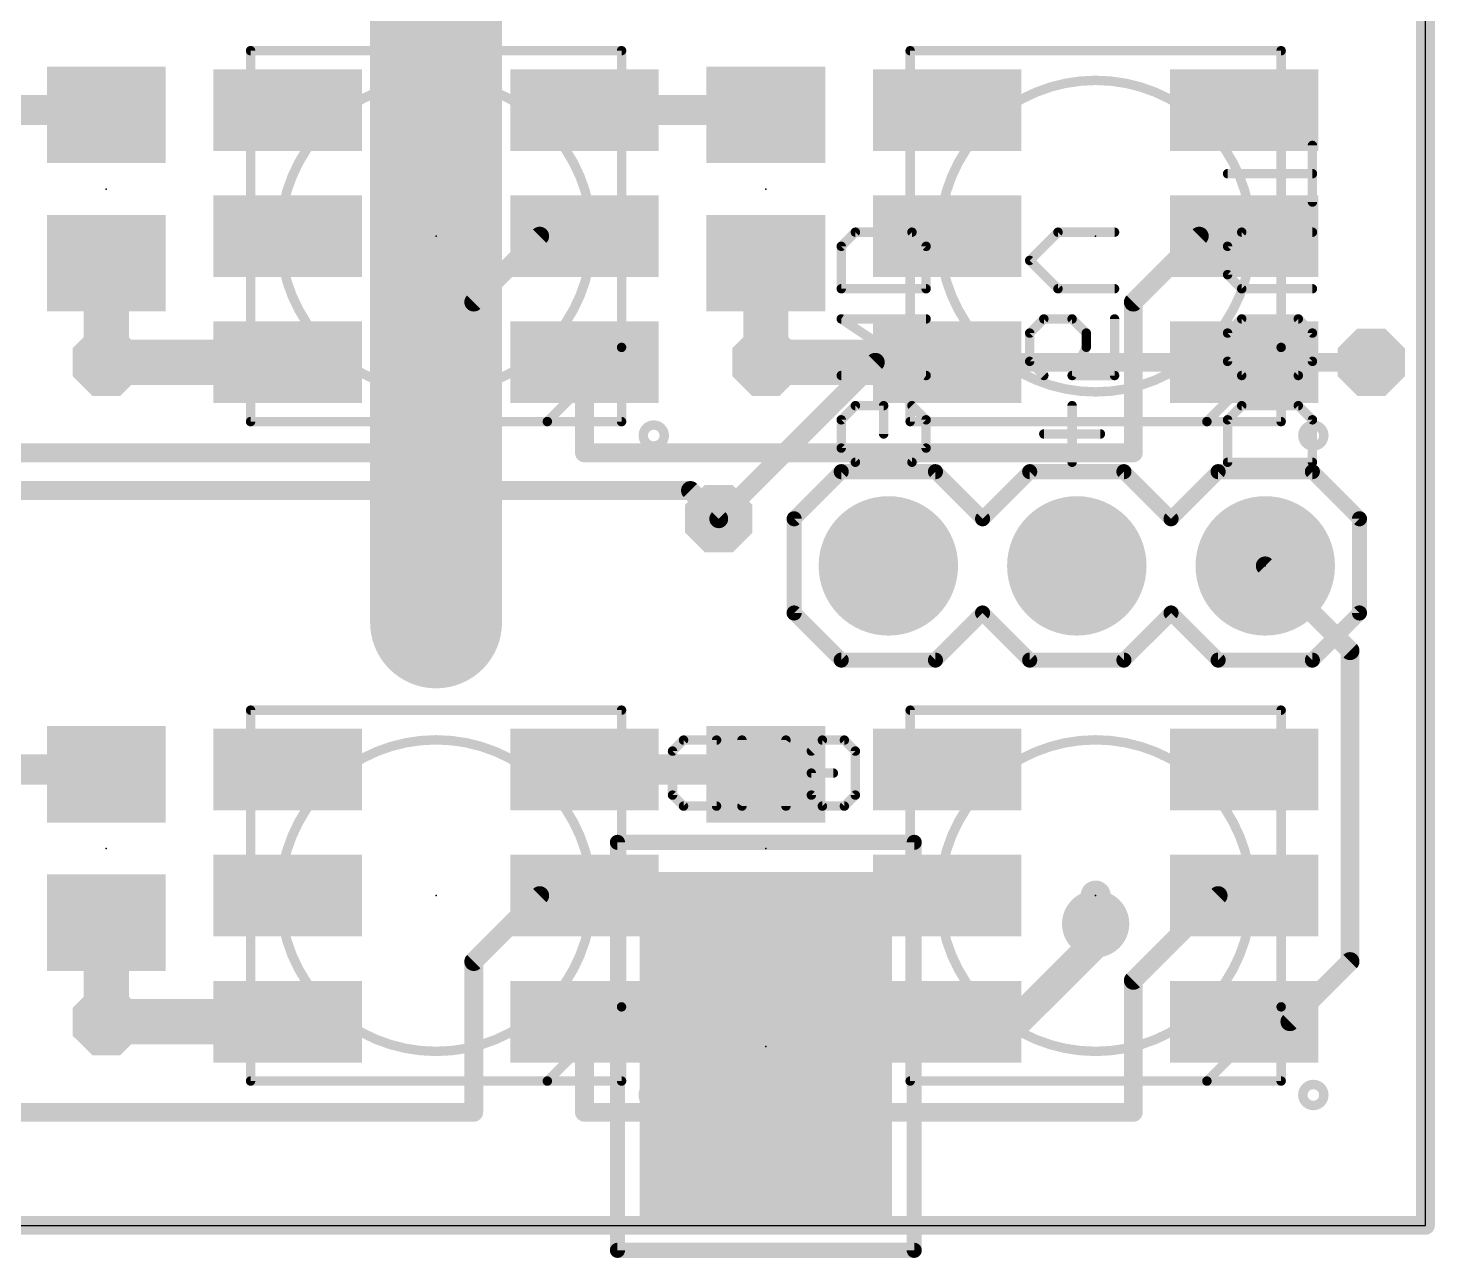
# Model space of a CAD drawing. Extents: x -36 to 36, y -36 to 36.
# Drawn here: x 16.73 to 35.69, y -36 to -19.42 of the extents above; entities that cross this region are included whole.
import ezdxf

# ---------------------------------------------------------------- set-up
doc = ezdxf.new("R2010")
doc.units = 0
for name, color, linetype in [('1', 12, 'CONTINUOUS'), ('16', 132, 'CONTINUOUS'), ('17', 110, 'CONTINUOUS'), ('18', 4, 'CONTINUOUS'), ('20', 53, 'CONTINUOUS'), ('21', 40, 'CONTINUOUS'), ('22', 6, 'CONTINUOUS'), ('23', 53, 'CONTINUOUS'), ('24', 53, 'CONTINUOUS')]:
    doc.layers.add(name, color=color, linetype=linetype)

# ---------------------------------------------------------------- blocks, each defined once
blk = doc.blocks.new('RECT')
blk.add_solid([(-0.5, -0.5), (0.5, -0.5), (-0.5, 0.5), (0.5, 0.5)])
blk = doc.blocks.new('ROUNDP')
at = {"const_width": 0.5}
blk.add_lwpolyline([(0, -0.25, 1), (0, 0.25, 1), (0, -0.25)], format="xyb", dxfattribs=at)
blk = doc.blocks.new('OCTAGONV')
at = {"const_width": 0.5}
blk.add_lwpolyline([(-0.25, -0.1036), (-0.25, 0.1036), (-0.1036, 0.25), (0.1036, 0.25), (0.25, 0.1036), (0.25, -0.1036), (0.1036, -0.25), (-0.1036, -0.25), (-0.25, -0.1036), (-0.25, 0.1036)], dxfattribs=at)
blk = doc.blocks.new('ROUNDV')
at = {"const_width": 0.5}
blk.add_lwpolyline([(0, -0.25, 1), (0, 0.25, 1), (0, -0.25)], format="xyb", dxfattribs=at)

msp = doc.modelspace()

# ---------------------------------------------------------------- linework, layer by layer
at = {"layer": '1'}
for points, const_width in [([(35.56, -35.56), (35.56, 35.56)], 0.254), ([(15.335, -20.525), (17.78, -20.525)], 0.4064), ([(17.78, -20.525), (17.78, -20.59)], 0.4064), ([(24.225, -20.525), (26.67, -20.525)], 0.4064), ([(26.67, -20.525), (26.67, -20.59)], 0.4064), ([(23.622, -22.225), (22.733, -23.114)], 0.254), ([(24.225, -22.225), (23.622, -22.225)], 0.254), ([(32.512, -22.225), (31.623, -23.114)], 0.254), ([(33.115, -22.225), (32.512, -22.225)], 0.254), ([(17.78, -22.59), (17.78, -23.925)], 0.6096), ([(26.67, -22.59), (26.67, -23.925)], 0.6096), ([(22.733, -23.114), (22.733, -25.146)], 0.254), ([(31.623, -23.114), (31.623, -25.146)], 0.254), ([(17.78, -23.925), (20.225, -23.925)], 0.6096), ([(26.67, -23.925), (29.115, -23.925)], 0.6096), ([(24.225, -25.146), (24.225, -23.925)], 0.254), ([(34.8295, -23.925), (33.115, -23.925)], 0.254), ([(22.733, -25.146), (15.335, -25.146)], 0.254), ([(31.623, -25.146), (24.225, -25.146)], 0.254), ([(25.654, -25.654), (-29.159, -25.654)], 0.254), ([(25.654, -25.654), (26.035, -26.035)], 0.254), ([(34.544, -27.813), (33.401, -26.67)], 0.254), ([(34.544, -32.004), (34.544, -27.813)], 0.254), ([(15.335, -29.415), (17.78, -29.415)], 0.4064), ([(17.78, -29.415), (17.78, -29.48)], 0.4064), ([(24.225, -29.415), (26.67, -29.415)], 0.4064), ([(26.67, -29.415), (26.67, -29.48)], 0.4064), ([(23.622, -31.115), (22.733, -32.004)], 0.254), ([(24.225, -31.115), (23.622, -31.115)], 0.254), ([(32.766, -31.115), (31.623, -32.258)], 0.254), ([(33.115, -31.115), (32.766, -31.115)], 0.254), ([(17.78, -31.48), (17.78, -32.815)], 0.6096), ([(26.67, -31.48), (26.67, -32.815)], 0.6096), ([(31.115, -31.75), (31.115, -31.496)], 0.4064), ([(30.05, -32.815), (31.115, -31.75)], 0.4064), ([(22.733, -32.004), (22.733, -34.036)], 0.254), ([(33.733, -32.815), (34.544, -32.004)], 0.254), ([(31.623, -32.258), (31.623, -34.036)], 0.254), ([(17.78, -32.815), (20.225, -32.815)], 0.6096), ([(26.67, -32.815), (29.115, -32.815)], 0.6096), ([(24.225, -34.036), (24.225, -32.815)], 0.254), ([(29.115, -32.815), (30.05, -32.815)], 0.4064), ([(33.115, -32.815), (33.733, -32.815)], 0.254), ([(22.733, -34.036), (15.335, -34.036)], 0.254), ([(31.623, -34.036), (24.225, -34.036)], 0.254), ([(-35.56, -35.56), (35.56, -35.56)], 0.254)]:
    msp.add_lwpolyline(points, dxfattribs=dict(at, const_width=const_width))
for points, const_width in [([(17.8816, -20.525, 1), (17.6784, -20.525)], 0.2032), ([(17.78, -20.6266, 1), (17.78, -20.4234)], 0.2032), ([(24.225, -20.4234, 1), (24.225, -20.6266)], 0.2032), ([(26.7716, -20.525, 1), (26.5684, -20.525)], 0.2032), ([(26.67, -20.6266, 1), (26.67, -20.4234)], 0.2032), ([(17.6784, -20.59, 1), (17.8816, -20.59)], 0.2032), ([(26.5684, -20.59, 1), (26.7716, -20.59)], 0.2032), ([(23.622, -22.1615, 1), (23.622, -22.2885)], 0.127), ([(23.6669, -22.2699, 1), (23.5771, -22.1801)], 0.127), ([(24.225, -22.2885, 1), (24.225, -22.1615)], 0.127), ([(32.512, -22.1615, 1), (32.512, -22.2885)], 0.127), ([(32.5569, -22.2699, 1), (32.4671, -22.1801)], 0.127), ([(33.115, -22.2885, 1), (33.115, -22.1615)], 0.127), ([(17.9324, -22.59, 1), (17.6276, -22.59)], 0.3048), ([(26.8224, -22.59, 1), (26.5176, -22.59)], 0.3048), ([(22.7965, -23.114, 1), (22.6695, -23.114)], 0.127), ([(22.6881, -23.0691, 1), (22.7779, -23.1589)], 0.127), ([(31.6865, -23.114, 1), (31.5595, -23.114)], 0.127), ([(31.5781, -23.0691, 1), (31.6679, -23.1589)], 0.127), ([(17.78, -23.7726, 1), (17.78, -24.0774)], 0.3048), ([(20.225, -24.0774, 1), (20.225, -23.7726)], 0.3048), ([(26.67, -23.7726, 1), (26.67, -24.0774)], 0.3048), ([(29.115, -24.0774, 1), (29.115, -23.7726)], 0.3048), ([(17.6276, -23.925, 1), (17.9324, -23.925)], 0.3048), ([(24.2885, -23.925, 1), (24.1615, -23.925)], 0.127), ([(26.5176, -23.925, 1), (26.8224, -23.925)], 0.3048), ([(33.115, -23.8615, 1), (33.115, -23.9885)], 0.127), ([(34.8295, -23.9885, 1), (34.8295, -23.8615)], 0.127), ([(22.733, -25.2095, 1), (22.733, -25.0825)], 0.127), ([(24.225, -25.0825, 1), (24.225, -25.2095)], 0.127), ([(31.623, -25.2095, 1), (31.623, -25.0825)], 0.127), ([(22.6695, -25.146, 1), (22.7965, -25.146)], 0.127), ([(24.1615, -25.146, 1), (24.2885, -25.146)], 0.127), ([(31.5595, -25.146, 1), (31.6865, -25.146)], 0.127), ([(25.6989, -25.6091, 1), (25.6091, -25.6989)], 0.127), ([(25.654, -25.7175, 1), (25.654, -25.5905)], 0.127), ([(25.9901, -26.0799, 1), (26.0799, -25.9901)], 0.127), ([(33.4459, -26.6251, 1), (33.3561, -26.7149)], 0.127), ([(34.6075, -27.813, 1), (34.4805, -27.813)], 0.127), ([(34.4991, -27.8579, 1), (34.5889, -27.7681)], 0.127), ([(17.8816, -29.415, 1), (17.6784, -29.415)], 0.2032), ([(17.6784, -29.48, 1), (17.8816, -29.48)], 0.2032), ([(17.78, -29.5166, 1), (17.78, -29.3134)], 0.2032), ([(24.225, -29.3134, 1), (24.225, -29.5166)], 0.2032), ([(26.7716, -29.415, 1), (26.5684, -29.415)], 0.2032), ([(26.5684, -29.48, 1), (26.7716, -29.48)], 0.2032), ([(26.67, -29.5166, 1), (26.67, -29.3134)], 0.2032), ([(23.622, -31.0515, 1), (23.622, -31.1785)], 0.127), ([(23.6669, -31.1599, 1), (23.5771, -31.0701)], 0.127), ([(24.225, -31.1785, 1), (24.225, -31.0515)], 0.127), ([(32.766, -31.0515, 1), (32.766, -31.1785)], 0.127), ([(32.8109, -31.1599, 1), (32.7211, -31.0701)], 0.127), ([(33.115, -31.1785, 1), (33.115, -31.0515)], 0.127), ([(17.9324, -31.48, 1), (17.6276, -31.48)], 0.3048), ([(26.8224, -31.48, 1), (26.5176, -31.48)], 0.3048), ([(31.2166, -31.496, 1), (31.0134, -31.496)], 0.2032), ([(31.0134, -31.75, 1), (31.2166, -31.75)], 0.2032), ([(31.1868, -31.8218, 1), (31.0432, -31.6782)], 0.2032), ([(22.7965, -32.004, 1), (22.6695, -32.004)], 0.127), ([(22.6881, -31.9591, 1), (22.7779, -32.0489)], 0.127), ([(34.4805, -32.004, 1), (34.6075, -32.004)], 0.127), ([(34.5889, -32.0489, 1), (34.4991, -31.9591)], 0.127), ([(31.6865, -32.258, 1), (31.5595, -32.258)], 0.127), ([(31.5781, -32.2131, 1), (31.6679, -32.3029)], 0.127), ([(17.78, -32.6626, 1), (17.78, -32.9674)], 0.3048), ([(20.225, -32.9674, 1), (20.225, -32.6626)], 0.3048), ([(26.67, -32.6626, 1), (26.67, -32.9674)], 0.3048), ([(29.115, -32.9674, 1), (29.115, -32.6626)], 0.3048), ([(17.6276, -32.815, 1), (17.9324, -32.815)], 0.3048), ([(24.2885, -32.815, 1), (24.1615, -32.815)], 0.127), ([(26.5176, -32.815, 1), (26.8224, -32.815)], 0.3048), ([(29.115, -32.7134, 1), (29.115, -32.9166)], 0.2032), ([(29.9782, -32.7432, 1), (30.1218, -32.8868)], 0.2032), ([(30.05, -32.9166, 1), (30.05, -32.7134)], 0.2032), ([(33.115, -32.7515, 1), (33.115, -32.8785)], 0.127), ([(33.6881, -32.7701, 1), (33.7779, -32.8599)], 0.127), ([(33.733, -32.8785, 1), (33.733, -32.7515)], 0.127), ([(22.733, -34.0995, 1), (22.733, -33.9725)], 0.127), ([(24.225, -33.9725, 1), (24.225, -34.0995)], 0.127), ([(31.623, -34.0995, 1), (31.623, -33.9725)], 0.127), ([(22.6695, -34.036, 1), (22.7965, -34.036)], 0.127), ([(24.1615, -34.036, 1), (24.2885, -34.036)], 0.127), ([(31.5595, -34.036, 1), (31.6865, -34.036)], 0.127), ([(35.56, -35.6235, 1), (35.56, -35.4965)], 0.127), ([(35.4965, -35.56, 1), (35.6235, -35.56)], 0.127)]:
    msp.add_lwpolyline(points, format="xyb", dxfattribs=dict(at, const_width=const_width))
at = {"layer": '16'}
for points, const_width in [([(35.56, -35.56), (35.56, 35.56)], 0.254), ([(22.225, -18.161), (22.225, -27.432)], 1.778), ([(26.035, -26.035), (28.145, -23.925)], 0.254), ([(28.145, -23.925), (34.8295, -23.925)], 0.254), ([(31.115, -31.496), (31.115, -31.115)], 0.4064), ([(-35.56, -35.56), (35.56, -35.56)], 0.254)]:
    msp.add_lwpolyline(points, dxfattribs=dict(at, const_width=const_width))
for points, const_width in [([(28.145, -23.8615, 1), (28.145, -23.9885)], 0.127), ([(28.1899, -23.9699, 1), (28.1001, -23.8801)], 0.127), ([(34.8295, -23.9885, 1), (34.8295, -23.8615)], 0.127), ([(25.9901, -25.9901, 1), (26.0799, -26.0799)], 0.127), ([(21.7805, -27.432, 1), (22.6695, -27.432)], 0.889), ([(31.2166, -31.115, 1), (31.0134, -31.115)], 0.2032), ([(31.0134, -31.496, 1), (31.2166, -31.496)], 0.2032), ([(35.56, -35.6235, 1), (35.56, -35.4965)], 0.127), ([(35.4965, -35.56, 1), (35.6235, -35.56)], 0.127)]:
    msp.add_lwpolyline(points, format="xyb", dxfattribs=dict(at, const_width=const_width))
at = {"layer": '20'}
for p, q in [((35.56, -35.56), (35.56, 35.56)), ((-35.56, -35.56), (35.56, -35.56))]:
    msp.add_line(p, q, dxfattribs=at)
at = {"layer": '21'}
for points, const_width in [([(19.725, -19.725), (24.725, -19.725)], 0.127), ([(19.725, -24.725), (19.725, -19.725)], 0.127), ([(24.725, -19.725), (24.725, -23.725)], 0.127), ([(28.615, -19.725), (33.615, -19.725)], 0.127), ([(28.615, -24.725), (28.615, -19.725)], 0.127), ([(33.615, -19.725), (33.615, -23.725)], 0.127), ([(23.725, -24.725), (24.725, -23.725)], 0.127), ([(24.725, -23.725), (24.725, -24.725)], 0.127), ([(32.615, -24.725), (33.615, -23.725)], 0.127), ([(33.615, -23.725), (33.615, -24.725)], 0.127), ([(23.725, -24.725), (19.725, -24.725)], 0.127), ([(24.725, -24.725), (23.725, -24.725)], 0.127), ([(32.615, -24.725), (28.615, -24.725)], 0.127), ([(33.615, -24.725), (32.615, -24.725)], 0.127), ([(27.051, -26.035), (27.686, -25.4)], 0.2032), ([(27.686, -25.4), (28.956, -25.4)], 0.2032), ([(28.956, -25.4), (29.591, -26.035)], 0.2032), ([(29.591, -26.035), (30.226, -25.4)], 0.2032), ([(30.226, -25.4), (31.496, -25.4)], 0.2032), ([(31.496, -25.4), (32.131, -26.035)], 0.2032), ([(32.131, -26.035), (32.766, -25.4)], 0.2032), ([(32.766, -25.4), (34.036, -25.4)], 0.2032), ([(34.671, -26.035), (34.036, -25.4)], 0.2032), ([(27.051, -27.305), (27.051, -26.035)], 0.2032), ([(34.671, -27.305), (34.671, -26.035)], 0.2032), ([(27.686, -27.94), (27.051, -27.305)], 0.2032), ([(29.591, -27.305), (28.956, -27.94)], 0.2032), ([(30.226, -27.94), (29.591, -27.305)], 0.2032), ([(32.131, -27.305), (31.496, -27.94)], 0.2032), ([(32.766, -27.94), (32.131, -27.305)], 0.2032), ([(34.036, -27.94), (34.671, -27.305)], 0.2032), ([(28.956, -27.94), (27.686, -27.94)], 0.2032), ([(31.496, -27.94), (30.226, -27.94)], 0.2032), ([(34.036, -27.94), (32.766, -27.94)], 0.2032), ([(19.725, -28.615), (24.725, -28.615)], 0.127), ([(19.725, -33.615), (19.725, -28.615)], 0.127), ([(24.725, -28.615), (24.725, -32.615)], 0.127), ([(28.615, -28.615), (33.615, -28.615)], 0.127), ([(28.615, -33.615), (28.615, -28.615)], 0.127), ([(33.615, -28.615), (33.615, -32.615)], 0.127), ([(23.725, -33.615), (24.725, -32.615)], 0.127), ([(24.725, -32.615), (24.725, -33.615)], 0.127), ([(32.615, -33.615), (33.615, -32.615)], 0.127), ([(33.615, -32.615), (33.615, -33.615)], 0.127), ([(23.725, -33.615), (19.725, -33.615)], 0.127), ([(24.725, -33.615), (23.725, -33.615)], 0.127), ([(32.615, -33.615), (28.615, -33.615)], 0.127), ([(33.615, -33.615), (32.615, -33.615)], 0.127)]:
    msp.add_lwpolyline(points, dxfattribs=dict(at, const_width=const_width))
for points, const_width in [([(19.725, -19.6933, 1), (19.725, -19.7568)], 0.0635), ([(19.7568, -19.725, 1), (19.6933, -19.725)], 0.0635), ([(24.7568, -19.725, 1), (24.6933, -19.725)], 0.0635), ([(24.725, -19.7568, 1), (24.725, -19.6933)], 0.0635), ([(28.615, -19.6933, 1), (28.615, -19.7568)], 0.0635), ([(28.6468, -19.725, 1), (28.5833, -19.725)], 0.0635), ([(33.6468, -19.725, 1), (33.5832, -19.725)], 0.0635), ([(33.615, -19.7568, 1), (33.615, -19.6933)], 0.0635), ([(22.225, -24.325, 1), (22.225, -20.125, 1), (22.225, -24.325)], 0.127), ([(31.115, -24.325, 1), (31.115, -20.125, 1), (31.115, -24.325)], 0.127), ([(24.7568, -23.725, 1), (24.6933, -23.725)], 0.0635), ([(24.6933, -23.725, 1), (24.7568, -23.725)], 0.0635), ([(24.7475, -23.7475, 1), (24.7025, -23.7025)], 0.0635), ([(33.6468, -23.725, 1), (33.5832, -23.725)], 0.0635), ([(33.5832, -23.725, 1), (33.6468, -23.725)], 0.0635), ([(33.6375, -23.7475, 1), (33.5925, -23.7025)], 0.0635), ([(19.725, -24.6933, 1), (19.725, -24.7568)], 0.0635), ([(19.6933, -24.725, 1), (19.7568, -24.725)], 0.0635), ([(23.7025, -24.7025, 1), (23.7475, -24.7475)], 0.0635), ([(23.725, -24.6933, 1), (23.725, -24.7568)], 0.0635), ([(23.725, -24.7568, 1), (23.725, -24.6933)], 0.0635), ([(24.6933, -24.725, 1), (24.7568, -24.725)], 0.0635), ([(24.725, -24.7568, 1), (24.725, -24.6933)], 0.0635), ([(25.159, -25.0544, 1), (25.159, -24.7716, 1), (25.159, -25.0544)], 0.127), ([(28.615, -24.6933, 1), (28.615, -24.7568)], 0.0635), ([(28.5833, -24.725, 1), (28.6468, -24.725)], 0.0635), ([(32.5925, -24.7025, 1), (32.6375, -24.7475)], 0.0635), ([(32.615, -24.6933, 1), (32.615, -24.7568)], 0.0635), ([(32.615, -24.7568, 1), (32.615, -24.6933)], 0.0635), ([(33.5832, -24.725, 1), (33.6468, -24.725)], 0.0635), ([(33.615, -24.7568, 1), (33.615, -24.6933)], 0.0635), ([(34.049, -25.0544, 1), (34.049, -24.7716, 1), (34.049, -25.0544)], 0.127), ([(27.686, -25.3492, 1), (27.686, -25.4508)], 0.1016), ([(27.7219, -25.4359, 1), (27.6501, -25.3641)], 0.1016), ([(28.9919, -25.3641, 1), (28.9201, -25.4359)], 0.1016), ([(28.956, -25.4508, 1), (28.956, -25.3492)], 0.1016), ([(30.226, -25.3492, 1), (30.226, -25.4508)], 0.1016), ([(30.2619, -25.4359, 1), (30.1901, -25.3641)], 0.1016), ([(31.5319, -25.3641, 1), (31.4601, -25.4359)], 0.1016), ([(31.496, -25.4508, 1), (31.496, -25.3492)], 0.1016), ([(32.766, -25.3492, 1), (32.766, -25.4508)], 0.1016), ([(32.8019, -25.4359, 1), (32.7301, -25.3641)], 0.1016), ([(34.0719, -25.3641, 1), (34.0001, -25.4359)], 0.1016), ([(34.036, -25.4508, 1), (34.036, -25.3492)], 0.1016), ([(27.1018, -26.035, 1), (27.0002, -26.035)], 0.1016), ([(27.0151, -25.9991, 1), (27.0869, -26.0709)], 0.1016), ([(29.5551, -25.9991, 1), (29.6269, -26.0709)], 0.1016), ([(29.5551, -26.0709, 1), (29.6269, -25.9991)], 0.1016), ([(32.0951, -25.9991, 1), (32.1669, -26.0709)], 0.1016), ([(32.0951, -26.0709, 1), (32.1669, -25.9991)], 0.1016), ([(34.7218, -26.035, 1), (34.6202, -26.035)], 0.1016), ([(34.6351, -26.0709, 1), (34.7069, -25.9991)], 0.1016), ([(27.0869, -27.2691, 1), (27.0151, -27.3409)], 0.1016), ([(27.0002, -27.305, 1), (27.1018, -27.305)], 0.1016), ([(29.6269, -27.2691, 1), (29.5551, -27.3409)], 0.1016), ([(29.6269, -27.3409, 1), (29.5551, -27.2691)], 0.1016), ([(32.1669, -27.2691, 1), (32.0951, -27.3409)], 0.1016), ([(32.1669, -27.3409, 1), (32.0951, -27.2691)], 0.1016), ([(34.6202, -27.305, 1), (34.7218, -27.305)], 0.1016), ([(34.7069, -27.3409, 1), (34.6351, -27.2691)], 0.1016), ([(27.686, -27.8892, 1), (27.686, -27.9908)], 0.1016), ([(27.6501, -27.9759, 1), (27.7219, -27.9041)], 0.1016), ([(28.9201, -27.9041, 1), (28.9919, -27.9759)], 0.1016), ([(28.956, -27.9908, 1), (28.956, -27.8892)], 0.1016), ([(30.226, -27.8892, 1), (30.226, -27.9908)], 0.1016), ([(30.1901, -27.9759, 1), (30.2619, -27.9041)], 0.1016), ([(31.4601, -27.9041, 1), (31.5319, -27.9759)], 0.1016), ([(31.496, -27.9908, 1), (31.496, -27.8892)], 0.1016), ([(32.766, -27.8892, 1), (32.766, -27.9908)], 0.1016), ([(32.7301, -27.9759, 1), (32.8019, -27.9041)], 0.1016), ([(34.0001, -27.9041, 1), (34.0719, -27.9759)], 0.1016), ([(34.036, -27.9908, 1), (34.036, -27.8892)], 0.1016), ([(19.725, -28.5833, 1), (19.725, -28.6468)], 0.0635), ([(19.7568, -28.615, 1), (19.6933, -28.615)], 0.0635), ([(24.7568, -28.615, 1), (24.6933, -28.615)], 0.0635), ([(24.725, -28.6468, 1), (24.725, -28.5833)], 0.0635), ([(28.615, -28.5833, 1), (28.615, -28.6468)], 0.0635), ([(28.6468, -28.615, 1), (28.5833, -28.615)], 0.0635), ([(33.6468, -28.615, 1), (33.5832, -28.615)], 0.0635), ([(33.615, -28.6468, 1), (33.615, -28.5833)], 0.0635), ([(22.225, -33.215, 1), (22.225, -29.015, 1), (22.225, -33.215)], 0.127), ([(31.115, -33.215, 1), (31.115, -29.015, 1), (31.115, -33.215)], 0.127), ([(24.7568, -32.615, 1), (24.6933, -32.615)], 0.0635), ([(24.6933, -32.615, 1), (24.7568, -32.615)], 0.0635), ([(24.7475, -32.6375, 1), (24.7025, -32.5925)], 0.0635), ([(33.6468, -32.615, 1), (33.5832, -32.615)], 0.0635), ([(33.5832, -32.615, 1), (33.6468, -32.615)], 0.0635), ([(33.6375, -32.6375, 1), (33.5925, -32.5925)], 0.0635), ([(19.725, -33.5832, 1), (19.725, -33.6468)], 0.0635), ([(23.725, -33.5832, 1), (23.725, -33.6468)], 0.0635), ([(23.725, -33.6468, 1), (23.725, -33.5832)], 0.0635), ([(24.725, -33.6468, 1), (24.725, -33.5832)], 0.0635), ([(28.615, -33.5832, 1), (28.615, -33.6468)], 0.0635), ([(32.615, -33.5832, 1), (32.615, -33.6468)], 0.0635), ([(32.615, -33.6468, 1), (32.615, -33.5832)], 0.0635), ([(33.615, -33.6468, 1), (33.615, -33.5832)], 0.0635), ([(19.6933, -33.615, 1), (19.7568, -33.615)], 0.0635), ([(23.7025, -33.5925, 1), (23.7475, -33.6375)], 0.0635), ([(24.6933, -33.615, 1), (24.7568, -33.615)], 0.0635), ([(25.159, -33.9444, 1), (25.159, -33.6616, 1), (25.159, -33.9444)], 0.127), ([(28.5833, -33.615, 1), (28.6468, -33.615)], 0.0635), ([(32.5925, -33.5925, 1), (32.6375, -33.6375)], 0.0635), ([(33.5832, -33.615, 1), (33.6468, -33.615)], 0.0635), ([(34.049, -33.9444, 1), (34.049, -33.6616, 1), (34.049, -33.9444)], 0.127)]:
    msp.add_lwpolyline(points, format="xyb", dxfattribs=dict(at, const_width=const_width))
at = {"layer": '22'}
for points, const_width in [([(34.0687, -21.0022, 1), (34.0052, -21.0022)], 0.0635), ([(32.893, -21.3517, 1), (32.893, -21.4152)], 0.0635), ([(34.037, -21.4152, 1), (34.037, -21.3517)], 0.0635), ([(34.0052, -21.7648, 1), (34.0687, -21.7648)], 0.0635), ([(27.8767, -22.1398, 1), (27.8767, -22.2033)], 0.0635), ([(27.8991, -22.194, 1), (27.8542, -22.1491)], 0.0635), ([(28.6618, -22.1491, 1), (28.6169, -22.194)], 0.0635), ([(28.6393, -22.2033, 1), (28.6393, -22.1398)], 0.0635), ([(30.6073, -22.1398, 1), (30.6073, -22.2033)], 0.0635), ([(30.6298, -22.194, 1), (30.5849, -22.1491)], 0.0635), ([(31.37, -22.2033, 1), (31.37, -22.1398)], 0.0635), ([(33.0837, -22.1398, 1), (33.0837, -22.2033)], 0.0635), ([(33.1061, -22.194, 1), (33.0612, -22.1491)], 0.0635), ([(34.037, -22.2033, 1), (34.037, -22.1398)], 0.0635), ([(27.6635, -22.3398, 1), (27.7085, -22.3847)], 0.0635), ([(27.7177, -22.3622, 1), (27.6543, -22.3622)], 0.0635), ([(28.8617, -22.3622, 1), (28.7982, -22.3622)], 0.0635), ([(28.8075, -22.3847, 1), (28.8524, -22.3398)], 0.0635), ([(32.9248, -22.3622, 1), (32.8612, -22.3622)], 0.0635), ([(32.8705, -22.3398, 1), (32.9155, -22.3847)], 0.0635), ([(30.2485, -22.5304, 1), (30.2035, -22.5753)], 0.0635), ([(30.2035, -22.5304, 1), (30.2485, -22.5753)], 0.0635), ([(32.8612, -22.7435, 1), (32.9248, -22.7435)], 0.0635), ([(32.9155, -22.7211, 1), (32.8705, -22.766)], 0.0635), ([(27.686, -22.9025, 1), (27.686, -22.966)], 0.0635), ([(27.6543, -22.9342, 1), (27.7177, -22.9342)], 0.0635), ([(28.7982, -22.9342, 1), (28.8617, -22.9342)], 0.0635), ([(28.83, -22.966, 1), (28.83, -22.9025)], 0.0635), ([(30.6073, -22.9025, 1), (30.6073, -22.966)], 0.0635), ([(30.5849, -22.9567, 1), (30.6298, -22.9118)], 0.0635), ([(31.37, -22.966, 1), (31.37, -22.9025)], 0.0635), ([(33.0837, -22.9025, 1), (33.0837, -22.966)], 0.0635), ([(33.0612, -22.9567, 1), (33.1061, -22.9118)], 0.0635), ([(34.037, -22.966, 1), (34.037, -22.9025)], 0.0635), ([(27.7036, -23.3145, 1), (27.6684, -23.3674)], 0.0635), ([(27.686, -23.3092, 1), (27.686, -23.3727)], 0.0635), ([(28.83, -23.3727, 1), (28.83, -23.3092)], 0.0635), ([(30.4167, -23.3092, 1), (30.4167, -23.3727)], 0.0635), ([(30.4391, -23.3634, 1), (30.3942, -23.3185)], 0.0635), ([(30.8204, -23.3185, 1), (30.7755, -23.3634)], 0.0635), ([(30.798, -23.3727, 1), (30.798, -23.3092)], 0.0635), ([(31.4017, -23.341, 1), (31.3382, -23.341)], 0.0635), ([(33.0837, -23.3092, 1), (33.0837, -23.3727)], 0.0635), ([(33.1061, -23.3634, 1), (33.0612, -23.3185)], 0.0635), ([(33.8688, -23.3185, 1), (33.8239, -23.3634)], 0.0635), ([(33.8463, -23.3727, 1), (33.8463, -23.3092)], 0.0635), ([(30.2578, -23.5316, 1), (30.1943, -23.5316)], 0.0635), ([(30.2035, -23.5092, 1), (30.2485, -23.5541)], 0.0635), ([(31.0204, -23.5316, 1), (30.9569, -23.5316)], 0.0635), ([(30.9662, -23.5541, 1), (31.0111, -23.5092)], 0.0635), ([(32.9248, -23.5316, 1), (32.8612, -23.5316)], 0.0635), ([(32.8705, -23.5092, 1), (32.9155, -23.5541)], 0.0635), ([(34.0687, -23.5316, 1), (34.0052, -23.5316)], 0.0635), ([(34.0145, -23.5541, 1), (34.0594, -23.5092)], 0.0635), ([(30.9569, -23.7223, 1), (31.0204, -23.7223)], 0.0635), ([(31.017, -23.7365, 1), (30.9603, -23.7081)], 0.0635), ([(30.2485, -23.8905, 1), (30.2035, -23.9354)], 0.0635), ([(30.1943, -23.9129, 1), (30.2578, -23.9129)], 0.0635), ([(32.8612, -23.9129, 1), (32.9248, -23.9129)], 0.0635), ([(32.9155, -23.8905, 1), (32.8705, -23.9354)], 0.0635), ([(34.0052, -23.9129, 1), (34.0687, -23.9129)], 0.0635), ([(34.0594, -23.9354, 1), (34.0145, -23.8905)], 0.0635), ([(27.686, -24.0719, 1), (27.686, -24.1354)], 0.0635), ([(28.8124, -24.13, 1), (28.8476, -24.0772)], 0.0635), ([(28.83, -24.1354, 1), (28.83, -24.0719)], 0.0635), ([(30.3942, -24.1261, 1), (30.4391, -24.0812)], 0.0635), ([(30.798, -24.0719, 1), (30.798, -24.1354)], 0.0635), ([(30.7696, -24.0894, 1), (30.8264, -24.1178)], 0.0635), ([(31.3382, -24.1036, 1), (31.4017, -24.1036)], 0.0635), ([(31.37, -24.1354, 1), (31.37, -24.0719)], 0.0635), ([(33.0837, -24.0719, 1), (33.0837, -24.1354)], 0.0635), ([(33.0612, -24.1261, 1), (33.1061, -24.0812)], 0.0635), ([(33.8239, -24.0812, 1), (33.8688, -24.1261)], 0.0635), ([(33.8463, -24.1354, 1), (33.8463, -24.0719)], 0.0635), ([(27.8767, -24.4786, 1), (27.8767, -24.5421)], 0.0635), ([(27.8991, -24.5328, 1), (27.8542, -24.4879)], 0.0635), ([(28.2897, -24.5104, 1), (28.2262, -24.5104)], 0.0635), ([(28.258, -24.5421, 1), (28.258, -24.4786)], 0.0635), ([(28.6618, -24.4879, 1), (28.6169, -24.5328)], 0.0635), ([(30.8297, -24.5104, 1), (30.7662, -24.5104)], 0.0635), ([(33.0837, -24.4786, 1), (33.0837, -24.5421)], 0.0635), ([(33.1061, -24.5328, 1), (33.0612, -24.4879)], 0.0635), ([(33.8688, -24.4879, 1), (33.8239, -24.5328)], 0.0635), ([(33.8463, -24.5421, 1), (33.8463, -24.4786)], 0.0635), ([(27.6635, -24.6786, 1), (27.7085, -24.7235)], 0.0635), ([(27.7177, -24.701, 1), (27.6543, -24.701)], 0.0635), ([(28.8617, -24.701, 1), (28.7982, -24.701)], 0.0635), ([(28.8075, -24.7235, 1), (28.8524, -24.6786)], 0.0635), ([(32.9248, -24.701, 1), (32.8612, -24.701)], 0.0635), ([(32.8705, -24.6786, 1), (32.9155, -24.7235)], 0.0635), ([(34.0687, -24.701, 1), (34.0052, -24.701)], 0.0635), ([(34.0145, -24.7235, 1), (34.0594, -24.6786)], 0.0635), ([(30.4167, -24.8599, 1), (30.4167, -24.9234)], 0.0635), ([(31.1793, -24.9234, 1), (31.1793, -24.8599)], 0.0635), ([(27.7085, -25.0599, 1), (27.6635, -25.1048)], 0.0635), ([(28.2262, -24.8917, 1), (28.2897, -24.8917)], 0.0635), ([(28.8524, -25.1048, 1), (28.8075, -25.0599)], 0.0635), ([(27.6543, -25.0823, 1), (27.7177, -25.0823)], 0.0635), ([(27.8767, -25.2413, 1), (27.8767, -25.3047)], 0.0635), ([(28.6393, -25.3047, 1), (28.6393, -25.2413)], 0.0635), ([(28.7982, -25.0823, 1), (28.8617, -25.0823)], 0.0635), ([(32.893, -25.2413, 1), (32.893, -25.3047)], 0.0635), ([(34.037, -25.3047, 1), (34.037, -25.2413)], 0.0635), ([(27.8542, -25.2955, 1), (27.8991, -25.2505)], 0.0635), ([(28.6169, -25.2505, 1), (28.6618, -25.2955)], 0.0635), ([(30.7662, -25.273, 1), (30.8297, -25.273)], 0.0635), ([(32.8612, -25.273, 1), (32.9248, -25.273)], 0.0635), ([(34.0052, -25.273, 1), (34.0687, -25.273)], 0.0635), ([(25.5606, -28.987, 1), (25.5606, -29.0505)], 0.0635), ([(25.583, -29.0412, 1), (25.5381, -28.9963)], 0.0635), ([(26.0372, -29.0187, 1), (25.9737, -29.0187)], 0.0635), ([(26.0055, -29.0505, 1), (26.0055, -28.987)], 0.0635), ([(26.3796, -29.0187, 1), (26.3161, -29.0187)], 0.0635), ([(26.9727, -29.0187, 1), (26.9092, -29.0187)], 0.0635), ([(26.9674, -29.0364, 1), (26.9146, -29.0011)], 0.0635), ([(27.4316, -28.987, 1), (27.4316, -29.0505)], 0.0635), ([(27.4541, -29.0412, 1), (27.4092, -28.9963)], 0.0635), ([(27.7507, -28.9963, 1), (27.7058, -29.0412)], 0.0635), ([(27.7282, -29.0505, 1), (27.7282, -28.987)], 0.0635), ([(25.444, -29.167, 1), (25.3805, -29.167)], 0.0635), ([(25.3898, -29.1446, 1), (25.4347, -29.1895)], 0.0635), ([(27.2609, -29.1446, 1), (27.3058, -29.1895)], 0.0635), ([(27.9082, -29.167, 1), (27.8448, -29.167)], 0.0635), ([(27.854, -29.1895, 1), (27.899, -29.1446)], 0.0635), ([(27.3151, -29.4636, 1), (27.2516, -29.4636)], 0.0635), ([(27.2833, -29.4319, 1), (27.2833, -29.4954)], 0.0635), ([(27.5799, -29.4954, 1), (27.5799, -29.4319)], 0.0635), ([(25.4347, -29.7378, 1), (25.3898, -29.7827)], 0.0635), ([(25.3805, -29.7602, 1), (25.444, -29.7602)], 0.0635), ([(27.2516, -29.7602, 1), (27.3151, -29.7602)], 0.0635), ([(27.3058, -29.7378, 1), (27.2609, -29.7827)], 0.0635), ([(27.8448, -29.7602, 1), (27.9082, -29.7602)], 0.0635), ([(27.899, -29.7827, 1), (27.854, -29.7378)], 0.0635), ([(25.5606, -29.8768, 1), (25.5606, -29.9402)], 0.0635), ([(25.5381, -29.931, 1), (25.583, -29.886)], 0.0635), ([(25.9737, -29.9085, 1), (26.0372, -29.9085)], 0.0635), ([(26.0055, -29.9402, 1), (26.0055, -29.8768)], 0.0635), ([(26.3214, -29.8909, 1), (26.3742, -29.9261)], 0.0635), ([(26.3161, -29.9085, 1), (26.3796, -29.9085)], 0.0635), ([(26.9092, -29.9085, 1), (26.9727, -29.9085)], 0.0635), ([(27.4316, -29.8768, 1), (27.4316, -29.9402)], 0.0635), ([(27.4092, -29.931, 1), (27.4541, -29.886)], 0.0635), ([(27.7058, -29.886, 1), (27.7507, -29.931)], 0.0635), ([(27.7282, -29.9402, 1), (27.7282, -29.8768)], 0.0635), ([(24.7208, -30.397, 1), (24.6192, -30.397)], 0.1016), ([(24.67, -30.3462, 1), (24.67, -30.4478)], 0.1016), ([(28.7208, -30.397, 1), (28.6192, -30.397)], 0.1016), ([(28.67, -30.4478, 1), (28.67, -30.3462)], 0.1016), ([(24.67, -35.8462, 1), (24.67, -35.9478)], 0.1016), ([(28.67, -35.9478, 1), (28.67, -35.8462)], 0.1016), ([(24.6192, -35.897, 1), (24.7208, -35.897)], 0.1016), ([(28.6192, -35.897, 1), (28.7208, -35.897)], 0.1016)]:
    msp.add_lwpolyline(points, format="xyb", dxfattribs=dict(at, const_width=const_width))
for points, const_width in [([(34.037, -21.7648), (34.037, -21.0022)], 0.127), ([(32.893, -21.3835), (34.037, -21.3835)], 0.127), ([(27.686, -22.3622), (27.8767, -22.1716)], 0.127), ([(27.8767, -22.1716), (28.6393, -22.1716)], 0.127), ([(28.6393, -22.1716), (28.83, -22.3622)], 0.127), ([(30.226, -22.5529), (30.6073, -22.1716)], 0.127), ([(30.6073, -22.1716), (31.37, -22.1716)], 0.127), ([(32.893, -22.3622), (33.0837, -22.1716)], 0.127), ([(33.0837, -22.1716), (34.037, -22.1716)], 0.127), ([(27.686, -22.9342), (27.686, -22.3622)], 0.127), ([(28.83, -22.3622), (28.83, -22.9342)], 0.127), ([(32.893, -22.7435), (32.893, -22.3622)], 0.127), ([(30.6073, -22.9342), (30.226, -22.5529)], 0.127), ([(33.0837, -22.9342), (32.893, -22.7435)], 0.127), ([(28.83, -22.9342), (27.686, -22.9342)], 0.127), ([(31.37, -22.9342), (30.6073, -22.9342)], 0.127), ([(34.037, -22.9342), (33.0837, -22.9342)], 0.127), ([(28.83, -24.1036), (27.686, -23.341)], 0.127), ([(27.686, -23.341), (28.83, -23.341)], 0.127), ([(30.4167, -23.341), (30.226, -23.5316)], 0.127), ([(30.798, -23.341), (30.4167, -23.341)], 0.127), ([(30.9886, -23.5316), (30.798, -23.341)], 0.127), ([(31.37, -23.341), (31.37, -24.1036)], 0.127), ([(32.893, -23.5316), (33.0837, -23.341)], 0.127), ([(33.0837, -23.341), (33.8463, -23.341)], 0.127), ([(33.8463, -23.341), (34.037, -23.5316)], 0.127), ([(30.226, -23.5316), (30.226, -23.9129)], 0.127), ([(30.9886, -23.7223), (30.9886, -23.5316)], 0.127), ([(32.893, -23.9129), (32.893, -23.5316)], 0.127), ([(34.037, -23.5316), (34.037, -23.9129)], 0.127), ([(30.798, -24.1036), (30.9886, -23.7223)], 0.127), ([(30.226, -23.9129), (30.4167, -24.1036)], 0.127), ([(33.0837, -24.1036), (32.893, -23.9129)], 0.127), ([(34.037, -23.9129), (33.8463, -24.1036)], 0.127), ([(27.686, -24.1036), (28.83, -24.1036)], 0.127), ([(31.37, -24.1036), (30.798, -24.1036)], 0.127), ([(33.8463, -24.1036), (33.0837, -24.1036)], 0.127), ([(27.686, -24.701), (27.8767, -24.5104)], 0.127), ([(27.8767, -24.5104), (28.258, -24.5104)], 0.127), ([(28.258, -24.5104), (28.258, -24.8917)], 0.127), ([(28.6393, -24.5104), (28.83, -24.701)], 0.127), ([(30.798, -25.273), (30.798, -24.5104)], 0.127), ([(32.893, -24.701), (33.0837, -24.5104)], 0.127), ([(33.0837, -24.5104), (33.8463, -24.5104)], 0.127), ([(33.8463, -24.5104), (34.037, -24.701)], 0.127), ([(27.686, -25.0823), (27.686, -24.701)], 0.127), ([(28.83, -24.701), (28.83, -25.0823)], 0.127), ([(32.893, -25.273), (32.893, -24.701)], 0.127), ([(34.037, -24.701), (34.037, -25.273)], 0.127), ([(31.1793, -24.8917), (30.4167, -24.8917)], 0.127), ([(27.8767, -25.273), (27.686, -25.0823)], 0.127), ([(28.83, -25.0823), (28.6393, -25.273)], 0.127), ([(28.6393, -25.273), (27.8767, -25.273)], 0.127), ([(34.037, -25.273), (32.893, -25.273)], 0.127), ([(25.4123, -29.167), (25.5606, -29.0187)], 0.127), ([(25.5606, -29.0187), (26.0055, -29.0187)], 0.127), ([(26.0055, -29.0187), (26.0055, -29.9085)], 0.127), ([(26.941, -29.0187), (26.3478, -29.9085)], 0.127), ([(26.3478, -29.9085), (26.3478, -29.0187)], 0.127), ([(26.941, -29.9085), (26.941, -29.0187)], 0.127), ([(27.2833, -29.167), (27.4316, -29.0187)], 0.127), ([(27.4316, -29.0187), (27.7282, -29.0187)], 0.127), ([(27.7282, -29.0187), (27.8765, -29.167)], 0.127), ([(25.4123, -29.7602), (25.4123, -29.167)], 0.127), ([(27.8765, -29.167), (27.8765, -29.7602)], 0.127), ([(27.2833, -29.7602), (27.2833, -29.4636)], 0.127), ([(27.2833, -29.4636), (27.5799, -29.4636)], 0.127), ([(25.5606, -29.9085), (25.4123, -29.7602)], 0.127), ([(27.4316, -29.9085), (27.2833, -29.7602)], 0.127), ([(27.8765, -29.7602), (27.7282, -29.9085)], 0.127), ([(26.0055, -29.9085), (25.5606, -29.9085)], 0.127), ([(27.7282, -29.9085), (27.4316, -29.9085)], 0.127), ([(24.67, -30.397), (24.67, -35.897)], 0.2032), ([(28.67, -30.397), (24.67, -30.397)], 0.2032), ([(28.67, -35.897), (28.67, -30.397)], 0.2032), ([(24.67, -35.897), (28.67, -35.897)], 0.2032)]:
    msp.add_lwpolyline(points, dxfattribs=dict(at, const_width=const_width))
at = {"layer": '23'}
for p in [(17.78, -21.59), (26.67, -21.59), (22.225, -22.225), (31.115, -22.225), (33.401, -26.67), (17.78, -30.48), (26.67, -30.48), (22.225, -31.115), (31.115, -31.115)]:
    msp.add_point(p, dxfattribs=at)
at = {"layer": '24'}
msp.add_point((26.67, -33.147), dxfattribs=at)

# ---------------------------------------------------------------- block references
at = {"layer": '1', "xscale": 1.3, "yscale": 1.6, "rotation": 270}
for p in [(17.78, -20.59), (26.67, -20.59), (17.78, -22.59), (26.67, -22.59), (17.78, -29.48), (26.67, -29.48), (17.78, -31.48), (26.67, -31.48)]:
    msp.add_blockref('RECT', p, dxfattribs=at)
at = {"layer": '1', "xscale": 2, "yscale": 1.1}
for p in [(20.225, -20.525), (24.225, -20.525), (29.115, -20.525), (33.115, -20.525), (20.225, -22.225), (24.225, -22.225), (29.115, -22.225), (33.115, -22.225), (20.225, -23.925), (24.225, -23.925), (29.115, -23.925), (33.115, -23.925), (20.225, -29.415), (24.225, -29.415), (29.115, -29.415), (33.115, -29.415), (20.225, -31.115), (24.225, -31.115), (29.115, -31.115), (33.115, -31.115), (20.225, -32.815), (24.225, -32.815), (29.115, -32.815), (33.115, -32.815)]:
    msp.add_blockref('RECT', p, dxfattribs=at)
at = {"layer": '16', "xscale": 4.7, "yscale": 3.4, "rotation": 270}
msp.add_blockref('RECT', (26.67, -33.147), dxfattribs=at)
at = {"layer": '17', "xscale": 1.8796, "yscale": 1.8796, "rotation": 270}
for p in [(28.321, -26.67), (28.321, -26.67), (30.861, -26.67), (30.861, -26.67), (33.401, -26.67), (33.401, -26.67)]:
    msp.add_blockref('ROUNDP', p, dxfattribs=at)
at = {"layer": '18', "xscale": 0.9064, "yscale": 0.9064}
for name, p in [('OCTAGONV', (17.78, -23.925)), ('OCTAGONV', (17.78, -23.925)), ('OCTAGONV', (26.67, -23.925)), ('OCTAGONV', (26.67, -23.925)), ('OCTAGONV', (34.8295, -23.925)), ('OCTAGONV', (34.8295, -23.925)), ('OCTAGONV', (26.035, -26.035)), ('OCTAGONV', (26.035, -26.035)), ('ROUNDV', (22.225, -27.432)), ('ROUNDV', (22.225, -27.432)), ('ROUNDV', (31.115, -31.496)), ('ROUNDV', (31.115, -31.496)), ('OCTAGONV', (17.78, -32.815)), ('OCTAGONV', (17.78, -32.815))]:
    msp.add_blockref(name, p, dxfattribs=at)

doc.saveas('drawing.dxf')
